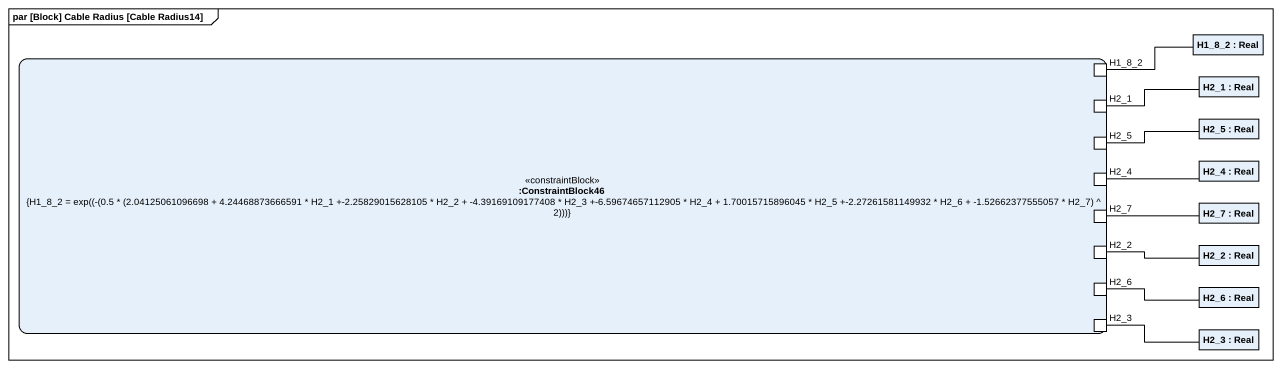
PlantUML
@startuml
mainframe par [Block] Cable Radius [Cable Radius14]
rectangle "H1_8_2 : Real" as H1_8_2
rectangle ":ConstraintBlock46\n{H1_8_2 = exp((-(0.5 * (2.04125061096698 + 4.24468873666591 * H2_1 +-2.25829015628105 * H2_2 + -4.39169109177408 * H2_3 +-6.59674657112905 * H2_4 + 1.70015715896045 * H2_5 +-2.27261581149932 * H2_6 + -1.52662377555057 * H2_7) ^ 2)))}" as ConstraintBlock46 <<constraintBlock>> {
  port "H1_8_2" as H1_8_2_2
  port "H2_1" as H2_1_2
  port "H2_5" as H2_5_2
  port "H2_4" as H2_4_2
  port "H2_7" as H2_7_2
  port H2_2
  port H2_6
  port H2_3
}
rectangle "H2_1 : Real" as H2_1
rectangle "H2_5 : Real" as H2_5
rectangle "H2_4 : Real" as H2_4
rectangle "H2_7 : Real" as H2_7
rectangle "H2_2 : Real" as H2_2_2
rectangle "H2_6 : Real" as H2_6_2
rectangle "H2_3 : Real" as H2_3_2
H1_8_2_2 -right- H1_8_2
H2_1_2 -right- H2_1
H2_5_2 -right- H2_5
H2_4_2 -right- H2_4
H2_7_2 -right- H2_7
H2_2 -right- H2_2_2
H2_6 -right- H2_6_2
H2_3 -right- H2_3_2
@enduml
